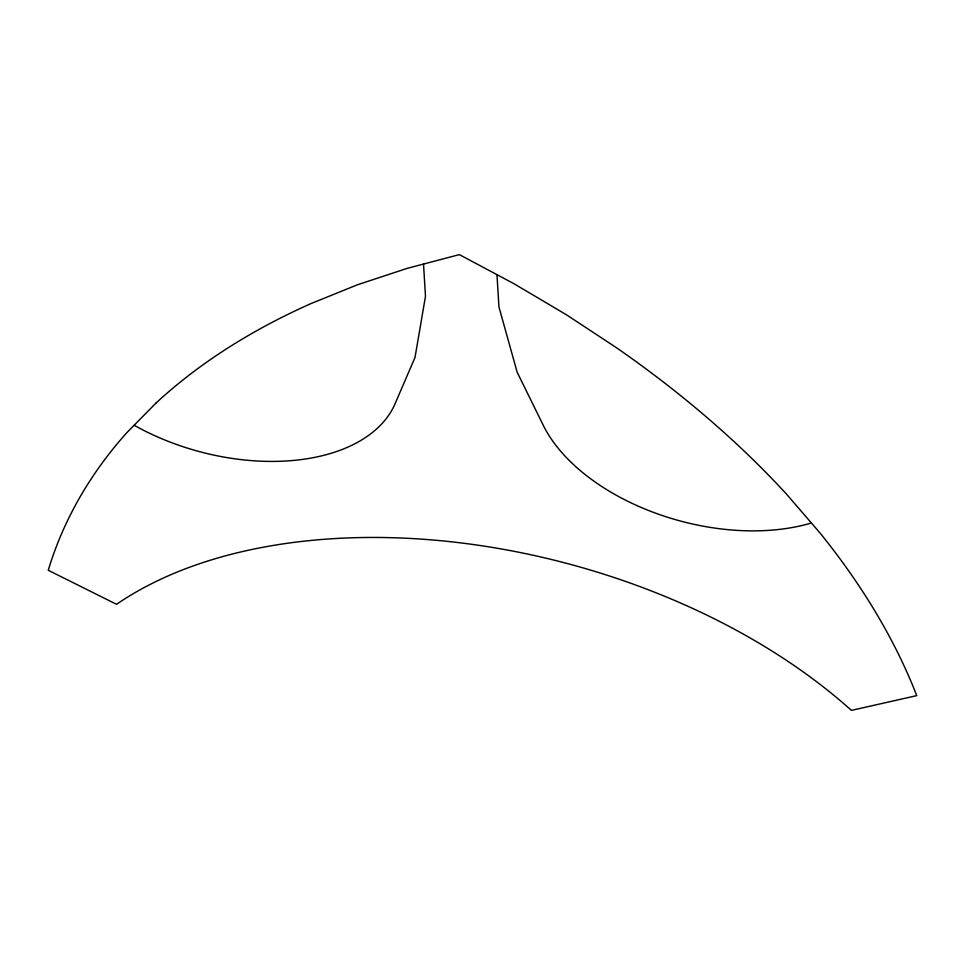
<?xml version="1.0" encoding="UTF-8"?>
<svg xmlns="http://www.w3.org/2000/svg" width="965" height="965" viewBox="0 0 965 965"><rect width="100%" height="100%" fill="white"/><g stroke="black" fill="none" stroke-linecap="round" stroke-linejoin="round"><path stroke-width="1.45" d="M811.384 522.97L809.635 523.513A177.608 106.391 15.1 0 1 542.499 423.756L517.156 372.213L498.941 306.918L496.975 274.663M134.171 425.227L136.017 426.289A177.608 106.391 15.1 0 0 395.578 402.55L415.01 357.472L425.481 296.315L423.514 264.06M156.209 402.851L126.572 432.935A944.783 565.948 15.1 0 0 48.25 570.267L116.548 604.319A480.1 287.594 15.1 0 1 851.432 710.385L916.75 695.62A944.783 565.948 15.1 0 0 820.069 533.03L786.186 493.766A944.783 565.948 15.1 0 0 616.563 347.786L566.624 314.904L514.14 283.807L459.34 254.615L407.17 268.366L357.581 284.735L310.827 303.649A944.783 565.948 15.1 0 0 156.209 402.851"/></g></svg>
